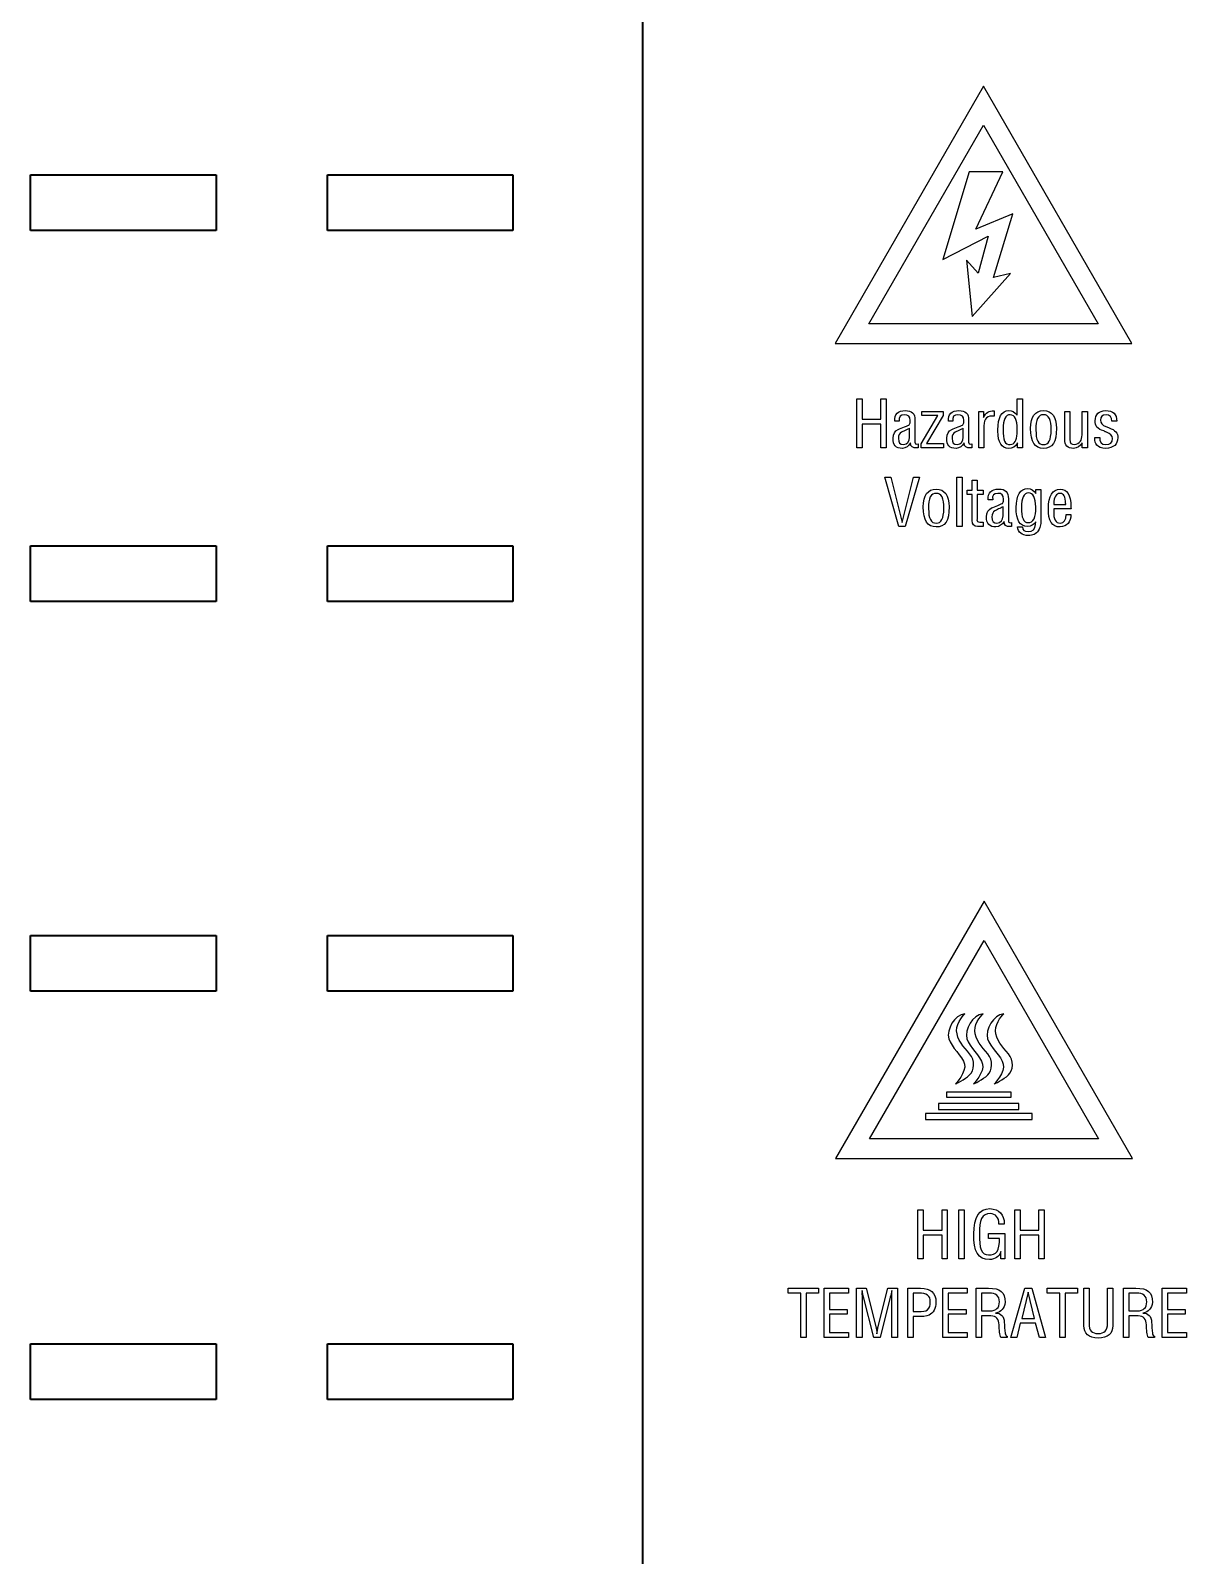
# Model space of a CAD drawing. Extents: x -45 to 645, y -160 to 467.
# Drawn here: x 328.63 to 359.78, y 100.36 to 141.45 of the extents above; entities that cross this region are included whole.
import ezdxf

# ---------------------------------------------------------------- set-up
doc = ezdxf.new("R2010")
doc.units = 0
doc.layers.add('layer 1', color=7, linetype='Continuous')

msp = doc.modelspace()

# ---------------------------------------------------------------- linework, layer by layer
at = {"color": 7, "lineweight": 35}
msp.add_line((345.132, 81.262), (345.132, 209.862), dxfattribs=at)
msp.add_line((345.132, 81.262), (345.132, 209.862), dxfattribs=at)
msp.add_line((345.132, 81.262), (345.132, 209.862), dxfattribs=at)
msp.add_line((345.132, 81.262), (345.132, 209.862), dxfattribs=at)
at = {"color": 7, "lineweight": 35, "ltscale": 0.0375}
for p, q in [((328.632, 136.062), (328.632, 137.562)), ((328.632, 136.062), (328.632, 137.562)), ((328.632, 136.062), (328.632, 137.562)), ((328.632, 136.062), (328.632, 137.562)), ((333.632, 137.562), (333.632, 136.062)), ((333.632, 137.562), (333.632, 136.062)), ((333.632, 137.562), (333.632, 136.062)), ((333.632, 137.562), (333.632, 136.062)), ((336.632, 136.062), (336.632, 137.562)), ((336.632, 136.062), (336.632, 137.562)), ((336.632, 136.062), (336.632, 137.562)), ((336.632, 136.062), (336.632, 137.562)), ((341.632, 137.562), (341.632, 136.062)), ((341.632, 137.562), (341.632, 136.062)), ((341.632, 137.562), (341.632, 136.062)), ((341.632, 137.562), (341.632, 136.062)), ((328.632, 126.062), (328.632, 127.562)), ((328.632, 126.062), (328.632, 127.562)), ((328.632, 126.062), (328.632, 127.562)), ((328.632, 126.062), (328.632, 127.562)), ((333.632, 127.562), (333.632, 126.062)), ((333.632, 127.562), (333.632, 126.062)), ((333.632, 127.562), (333.632, 126.062)), ((333.632, 127.562), (333.632, 126.062)), ((336.632, 126.062), (336.632, 127.562)), ((336.632, 126.062), (336.632, 127.562)), ((336.632, 126.062), (336.632, 127.562)), ((336.632, 126.062), (336.632, 127.562)), ((341.632, 127.562), (341.632, 126.062)), ((341.632, 127.562), (341.632, 126.062)), ((341.632, 127.562), (341.632, 126.062)), ((341.632, 127.562), (341.632, 126.062)), ((328.632, 115.562), (328.632, 117.062)), ((328.632, 115.562), (328.632, 117.062)), ((328.632, 115.562), (328.632, 117.062)), ((328.632, 115.562), (328.632, 117.062)), ((333.632, 117.062), (333.632, 115.562)), ((333.632, 117.062), (333.632, 115.562)), ((333.632, 117.062), (333.632, 115.562)), ((333.632, 117.062), (333.632, 115.562)), ((336.632, 115.562), (336.632, 117.062)), ((336.632, 115.562), (336.632, 117.062)), ((336.632, 115.562), (336.632, 117.062)), ((336.632, 115.562), (336.632, 117.062)), ((341.632, 117.062), (341.632, 115.562)), ((341.632, 117.062), (341.632, 115.562)), ((341.632, 117.062), (341.632, 115.562)), ((341.632, 117.062), (341.632, 115.562)), ((328.632, 104.562), (328.632, 106.062)), ((328.632, 104.562), (328.632, 106.062)), ((328.632, 104.562), (328.632, 106.062)), ((328.632, 104.562), (328.632, 106.062)), ((333.632, 106.062), (333.632, 104.562)), ((333.632, 106.062), (333.632, 104.562)), ((333.632, 106.062), (333.632, 104.562)), ((333.632, 106.062), (333.632, 104.562)), ((336.632, 104.562), (336.632, 106.062)), ((336.632, 104.562), (336.632, 106.062)), ((336.632, 104.562), (336.632, 106.062)), ((336.632, 104.562), (336.632, 106.062)), ((341.632, 106.062), (341.632, 104.562)), ((341.632, 106.062), (341.632, 104.562)), ((341.632, 106.062), (341.632, 104.562)), ((341.632, 106.062), (341.632, 104.562))]:
    msp.add_line(p, q, dxfattribs=at)
at = {"color": 7, "lineweight": 35, "ltscale": 0.125}
for p, q in [((328.632, 137.562), (333.632, 137.562)), ((328.632, 137.562), (333.632, 137.562)), ((328.632, 137.562), (333.632, 137.562)), ((328.632, 137.562), (333.632, 137.562)), ((336.632, 137.562), (341.632, 137.562)), ((336.632, 137.562), (341.632, 137.562)), ((336.632, 137.562), (341.632, 137.562)), ((336.632, 137.562), (341.632, 137.562)), ((333.632, 136.062), (328.632, 136.062)), ((333.632, 136.062), (328.632, 136.062)), ((333.632, 136.062), (328.632, 136.062)), ((333.632, 136.062), (328.632, 136.062)), ((341.632, 136.062), (336.632, 136.062)), ((341.632, 136.062), (336.632, 136.062)), ((341.632, 136.062), (336.632, 136.062)), ((341.632, 136.062), (336.632, 136.062)), ((328.632, 127.562), (333.632, 127.562)), ((328.632, 127.562), (333.632, 127.562)), ((328.632, 127.562), (333.632, 127.562)), ((328.632, 127.562), (333.632, 127.562)), ((336.632, 127.562), (341.632, 127.562)), ((336.632, 127.562), (341.632, 127.562)), ((336.632, 127.562), (341.632, 127.562)), ((336.632, 127.562), (341.632, 127.562)), ((333.632, 126.062), (328.632, 126.062)), ((333.632, 126.062), (328.632, 126.062)), ((333.632, 126.062), (328.632, 126.062)), ((333.632, 126.062), (328.632, 126.062)), ((341.632, 126.062), (336.632, 126.062)), ((341.632, 126.062), (336.632, 126.062)), ((341.632, 126.062), (336.632, 126.062)), ((341.632, 126.062), (336.632, 126.062)), ((328.632, 117.062), (333.632, 117.062)), ((328.632, 117.062), (333.632, 117.062)), ((328.632, 117.062), (333.632, 117.062)), ((328.632, 117.062), (333.632, 117.062)), ((336.632, 117.062), (341.632, 117.062)), ((336.632, 117.062), (341.632, 117.062)), ((336.632, 117.062), (341.632, 117.062)), ((336.632, 117.062), (341.632, 117.062)), ((333.632, 115.562), (328.632, 115.562)), ((333.632, 115.562), (328.632, 115.562)), ((333.632, 115.562), (328.632, 115.562)), ((333.632, 115.562), (328.632, 115.562)), ((341.632, 115.562), (336.632, 115.562)), ((341.632, 115.562), (336.632, 115.562)), ((341.632, 115.562), (336.632, 115.562)), ((341.632, 115.562), (336.632, 115.562)), ((328.632, 106.062), (333.632, 106.062)), ((328.632, 106.062), (333.632, 106.062)), ((328.632, 106.062), (333.632, 106.062)), ((328.632, 106.062), (333.632, 106.062)), ((336.632, 106.062), (341.632, 106.062)), ((336.632, 106.062), (341.632, 106.062)), ((336.632, 106.062), (341.632, 106.062)), ((336.632, 106.062), (341.632, 106.062)), ((333.632, 104.562), (328.632, 104.562)), ((333.632, 104.562), (328.632, 104.562)), ((333.632, 104.562), (328.632, 104.562)), ((333.632, 104.562), (328.632, 104.562)), ((341.632, 104.562), (336.632, 104.562)), ((341.632, 104.562), (336.632, 104.562)), ((341.632, 104.562), (336.632, 104.562)), ((341.632, 104.562), (336.632, 104.562))]:
    msp.add_line(p, q, dxfattribs=at)
at = {"layer": 'layer 1', "color": 7, "lineweight": 9, "true_color": 0xffffff}
for points in [[(345.132, 81.262), (345.132, 124.129), (345.132, 188.429), (345.132, 209.862)], [(328.632, 137.562), (330.298, 137.562), (332.798, 137.562), (333.632, 137.562)], [(328.632, 136.062), (328.632, 136.562), (328.632, 137.312), (328.632, 137.562)], [(333.632, 137.562), (333.632, 137.062), (333.632, 136.312), (333.632, 136.062)], [(336.632, 137.562), (338.298, 137.562), (340.798, 137.562), (341.632, 137.562)], [(336.632, 136.062), (336.632, 136.562), (336.632, 137.312), (336.632, 137.562)], [(341.632, 137.562), (341.632, 137.062), (341.632, 136.312), (341.632, 136.062)], [(333.632, 136.062), (331.965, 136.062), (329.465, 136.062), (328.632, 136.062)], [(341.632, 136.062), (339.965, 136.062), (337.465, 136.062), (336.632, 136.062)], [(328.632, 127.562), (330.298, 127.562), (332.798, 127.562), (333.632, 127.562)], [(328.632, 126.062), (328.632, 126.562), (328.632, 127.312), (328.632, 127.562)], [(333.632, 127.562), (333.632, 127.062), (333.632, 126.312), (333.632, 126.062)], [(336.632, 127.562), (338.298, 127.562), (340.798, 127.562), (341.632, 127.562)], [(336.632, 126.062), (336.632, 126.562), (336.632, 127.312), (336.632, 127.562)], [(341.632, 127.562), (341.632, 127.062), (341.632, 126.312), (341.632, 126.062)], [(333.632, 126.062), (331.965, 126.062), (329.465, 126.062), (328.632, 126.062)], [(341.632, 126.062), (339.965, 126.062), (337.465, 126.062), (336.632, 126.062)], [(328.632, 117.062), (330.298, 117.062), (332.798, 117.062), (333.632, 117.062)], [(328.632, 115.562), (328.632, 116.062), (328.632, 116.812), (328.632, 117.062)], [(333.632, 117.062), (333.632, 116.562), (333.632, 115.812), (333.632, 115.562)], [(336.632, 117.062), (338.298, 117.062), (340.798, 117.062), (341.632, 117.062)], [(336.632, 115.562), (336.632, 116.062), (336.632, 116.812), (336.632, 117.062)], [(341.632, 117.062), (341.632, 116.562), (341.632, 115.812), (341.632, 115.562)], [(333.632, 115.562), (331.965, 115.562), (329.465, 115.562), (328.632, 115.562)], [(341.632, 115.562), (339.965, 115.562), (337.465, 115.562), (336.632, 115.562)], [(328.632, 106.062), (330.298, 106.062), (332.798, 106.062), (333.632, 106.062)], [(328.632, 104.562), (328.632, 105.062), (328.632, 105.812), (328.632, 106.062)], [(333.632, 106.062), (333.632, 105.562), (333.632, 104.812), (333.632, 104.562)], [(336.632, 106.062), (338.298, 106.062), (340.798, 106.062), (341.632, 106.062)], [(336.632, 104.562), (336.632, 105.062), (336.632, 105.812), (336.632, 106.062)], [(341.632, 106.062), (341.632, 105.562), (341.632, 104.812), (341.632, 104.562)], [(333.632, 104.562), (331.965, 104.562), (329.465, 104.562), (328.632, 104.562)], [(341.632, 104.562), (339.965, 104.562), (337.465, 104.562), (336.632, 104.562)]]:
    msp.add_open_spline(points, degree=3, dxfattribs=at)
at = {"layer": 'layer 1', "color": 7, "true_color": 0xffffff}
for points, knots in [([(358.31, 133.02), (358.31, 133.02), (350.31, 133.02), (350.31, 133.02), (350.31, 133.02), (354.31, 139.949), (354.31, 139.949), (354.31, 139.949), (358.31, 133.02), (358.31, 133.02)], [0, 0, 0, 0, 0.333333, 0.333333, 0.333333, 0.666667, 0.666667, 0.666667, 1, 1, 1, 1]), ([(354.31, 138.894), (354.31, 138.894), (351.222, 133.546), (351.222, 133.546), (351.222, 133.546), (357.398, 133.546), (357.398, 133.546), (357.398, 133.546), (354.31, 138.894), (354.31, 138.894)], [0, 0, 0, 0, 0.333333, 0.333333, 0.333333, 0.666667, 0.666667, 0.666667, 1, 1, 1, 1]), ([(353.922, 137.645), (353.922, 137.645), (354.833, 137.645), (354.833, 137.645), (354.833, 137.645), (354.102, 136.093), (354.102, 136.093), (354.102, 136.093), (355.103, 136.512), (355.103, 136.512), (355.103, 136.512), (354.58, 134.791), (354.58, 134.791), (354.58, 134.791), (355.035, 134.9), (355.035, 134.9), (355.035, 134.9), (354, 133.74), (354, 133.74), (354, 133.74), (353.849, 135.264), (353.849, 135.264), (353.849, 135.264), (354.164, 134.911), (354.164, 134.911), (354.164, 134.911), (354.434, 135.906), (354.434, 135.906), (354.434, 135.906), (353.213, 135.281), (353.213, 135.281), (353.213, 135.281), (353.922, 137.645), (353.922, 137.645)], [0, 0, 0, 0, 0.090909, 0.090909, 0.090909, 0.181818, 0.181818, 0.181818, 0.272727, 0.272727, 0.272727, 0.363636, 0.363636, 0.363636, 0.454545, 0.454545, 0.454545, 0.545455, 0.545455, 0.545455, 0.636364, 0.636364, 0.636364, 0.727273, 0.727273, 0.727273, 0.818182, 0.818182, 0.818182, 0.909091, 0.909091, 0.909091, 1, 1, 1, 1]), ([(351.037, 130.845), (351.037, 130.845), (351.541, 130.845), (351.541, 130.845), (351.541, 130.845), (351.541, 130.205), (351.541, 130.205), (351.541, 130.205), (351.685, 130.205), (351.685, 130.205), (351.685, 130.205), (351.685, 131.528), (351.685, 131.528), (351.685, 131.528), (351.541, 131.528), (351.541, 131.528), (351.541, 131.528), (351.541, 130.977), (351.541, 130.977), (351.541, 130.977), (351.037, 130.977), (351.037, 130.977), (351.037, 130.977), (351.037, 131.528), (351.037, 131.528), (351.037, 131.528), (350.894, 131.528), (350.894, 131.528), (350.894, 131.528), (350.894, 130.205), (350.894, 130.205), (350.894, 130.205), (351.037, 130.205), (351.037, 130.205), (351.037, 130.205), (351.037, 130.845), (351.037, 130.845)], [0, 0, 0, 0, 0.083333, 0.083333, 0.083333, 0.166667, 0.166667, 0.166667, 0.25, 0.25, 0.25, 0.333333, 0.333333, 0.333333, 0.416667, 0.416667, 0.416667, 0.5, 0.5, 0.5, 0.583333, 0.583333, 0.583333, 0.666667, 0.666667, 0.666667, 0.75, 0.75, 0.75, 0.833333, 0.833333, 0.833333, 0.916667, 0.916667, 0.916667, 1, 1, 1, 1]), ([(354.992, 131.21), (354.796, 131.198), (354.698, 131.025), (354.698, 130.693), (354.698, 130.685), (354.698, 130.67), (354.698, 130.653), (354.702, 130.344), (354.798, 130.191), (354.985, 130.191), (355.09, 130.187), (355.168, 130.235), (355.224, 130.335), (355.224, 130.335), (355.224, 130.205), (355.224, 130.205), (355.224, 130.205), (355.36, 130.205), (355.36, 130.205), (355.36, 130.205), (355.36, 131.528), (355.36, 131.528), (355.36, 131.528), (355.217, 131.528), (355.217, 131.528), (355.217, 131.528), (355.217, 131.087), (355.217, 131.087), (355.149, 131.17), (355.074, 131.21), (354.992, 131.21)], [0, 0, 0, 0, 0.1, 0.1, 0.1, 0.2, 0.2, 0.2, 0.3, 0.3, 0.3, 0.4, 0.4, 0.4, 0.5, 0.5, 0.5, 0.6, 0.6, 0.6, 0.7, 0.7, 0.7, 0.8, 0.8, 0.8, 0.9, 0.9, 0.9, 1, 1, 1, 1]), ([(352.49, 130.309), (352.467, 130.312), (352.458, 130.339), (352.462, 130.385), (352.462, 130.385), (352.462, 130.949), (352.462, 130.949), (352.467, 131.124), (352.38, 131.21), (352.203, 131.21), (352.002, 131.21), (351.906, 131.115), (351.917, 130.921), (351.917, 130.921), (352.039, 130.921), (352.039, 130.921), (352.022, 131.041), (352.067, 131.099), (352.175, 131.094), (352.285, 131.099), (352.338, 131.048), (352.332, 130.942), (352.332, 130.933), (352.332, 130.924), (352.332, 130.914), (352.332, 130.868), (352.324, 130.838), (352.304, 130.826), (352.301, 130.82), (352.259, 130.803), (352.182, 130.769), (352.114, 130.743), (352.056, 130.72), (352.011, 130.7), (351.92, 130.66), (351.875, 130.582), (351.875, 130.466), (351.866, 130.279), (351.95, 130.187), (352.128, 130.191), (352.219, 130.199), (352.289, 130.249), (352.346, 130.335), (352.341, 130.235), (352.399, 130.191), (352.516, 130.205), (352.526, 130.205), (352.537, 130.205), (352.551, 130.205), (352.551, 130.205), (352.551, 130.309), (352.551, 130.309), (352.514, 130.304), (352.493, 130.304), (352.49, 130.309)], [0, 0, 0, 0, 0.052632, 0.052632, 0.052632, 0.105263, 0.105263, 0.105263, 0.157895, 0.157895, 0.157895, 0.210526, 0.210526, 0.210526, 0.263158, 0.263158, 0.263158, 0.315789, 0.315789, 0.315789, 0.368421, 0.368421, 0.368421, 0.421053, 0.421053, 0.421053, 0.473684, 0.473684, 0.473684, 0.526316, 0.526316, 0.526316, 0.578947, 0.578947, 0.578947, 0.631579, 0.631579, 0.631579, 0.684211, 0.684211, 0.684211, 0.789474, 0.789474, 0.789474, 0.842105, 0.842105, 0.842105, 0.894737, 0.894737, 0.894737, 0.947368, 0.947368, 0.947368, 1, 1, 1, 1]), ([(353.232, 130.321), (353.232, 130.321), (352.774, 130.321), (352.774, 130.321), (352.774, 130.321), (353.225, 131.073), (353.225, 131.073), (353.225, 131.073), (353.225, 131.184), (353.225, 131.184), (353.225, 131.184), (352.652, 131.184), (352.652, 131.184), (352.652, 131.184), (352.652, 131.073), (352.652, 131.073), (352.652, 131.073), (353.082, 131.073), (353.082, 131.073), (353.082, 131.073), (352.631, 130.316), (352.631, 130.316), (352.631, 130.316), (352.631, 130.205), (352.631, 130.205), (352.631, 130.205), (353.232, 130.205), (353.232, 130.205), (353.232, 130.205), (353.232, 130.321), (353.232, 130.321)], [0, 0, 0, 0, 0.1, 0.1, 0.1, 0.2, 0.2, 0.2, 0.3, 0.3, 0.3, 0.4, 0.4, 0.4, 0.5, 0.5, 0.5, 0.6, 0.6, 0.6, 0.7, 0.7, 0.7, 0.8, 0.8, 0.8, 0.9, 0.9, 0.9, 1, 1, 1, 1]), ([(353.935, 130.309), (353.913, 130.312), (353.904, 130.339), (353.907, 130.385), (353.907, 130.385), (353.907, 130.949), (353.907, 130.949), (353.913, 131.124), (353.825, 131.21), (353.649, 131.21), (353.448, 131.21), (353.352, 131.115), (353.363, 130.921), (353.363, 130.921), (353.485, 130.921), (353.485, 130.921), (353.467, 131.041), (353.513, 131.099), (353.621, 131.094), (353.731, 131.099), (353.783, 131.048), (353.778, 130.942), (353.778, 130.933), (353.778, 130.924), (353.778, 130.914), (353.778, 130.868), (353.77, 130.838), (353.75, 130.826), (353.747, 130.82), (353.705, 130.803), (353.628, 130.769), (353.56, 130.743), (353.502, 130.72), (353.457, 130.7), (353.366, 130.66), (353.321, 130.582), (353.321, 130.466), (353.312, 130.279), (353.396, 130.187), (353.574, 130.191), (353.665, 130.199), (353.735, 130.249), (353.792, 130.335), (353.787, 130.235), (353.845, 130.191), (353.962, 130.205), (353.972, 130.205), (353.983, 130.205), (353.997, 130.205), (353.997, 130.205), (353.997, 130.309), (353.997, 130.309), (353.96, 130.304), (353.939, 130.304), (353.935, 130.309)], [0, 0, 0, 0, 0.052632, 0.052632, 0.052632, 0.105263, 0.105263, 0.105263, 0.157895, 0.157895, 0.157895, 0.210526, 0.210526, 0.210526, 0.263158, 0.263158, 0.263158, 0.315789, 0.315789, 0.315789, 0.368421, 0.368421, 0.368421, 0.421053, 0.421053, 0.421053, 0.473684, 0.473684, 0.473684, 0.526316, 0.526316, 0.526316, 0.578947, 0.578947, 0.578947, 0.631579, 0.631579, 0.631579, 0.684211, 0.684211, 0.684211, 0.789474, 0.789474, 0.789474, 0.842105, 0.842105, 0.842105, 0.894737, 0.894737, 0.894737, 0.947368, 0.947368, 0.947368, 1, 1, 1, 1]), ([(354.18, 131.184), (354.18, 131.184), (354.18, 130.205), (354.18, 130.205), (354.18, 130.205), (354.316, 130.205), (354.316, 130.205), (354.316, 130.205), (354.316, 130.797), (354.316, 130.797), (354.325, 130.995), (354.419, 131.081), (354.595, 131.058), (354.595, 131.058), (354.595, 131.198), (354.595, 131.198), (354.459, 131.21), (354.367, 131.154), (354.309, 131.025), (354.309, 131.025), (354.309, 131.184), (354.309, 131.184), (354.309, 131.184), (354.18, 131.184), (354.18, 131.184)], [0, 0, 0, 0, 0.111111, 0.111111, 0.111111, 0.222222, 0.222222, 0.222222, 0.333333, 0.333333, 0.333333, 0.444444, 0.444444, 0.444444, 0.555556, 0.555556, 0.555556, 0.777778, 0.777778, 0.777778, 0.888889, 0.888889, 0.888889, 1, 1, 1, 1]), ([(355.032, 130.295), (354.892, 130.281), (354.828, 130.416), (354.842, 130.7), (354.836, 130.967), (354.901, 131.099), (355.032, 131.094), (355.159, 131.094), (355.221, 130.965), (355.217, 130.707), (355.217, 130.707), (355.217, 130.591), (355.217, 130.591), (355.203, 130.397), (355.142, 130.298), (355.032, 130.295)], [0, 0, 0, 0, 0.2, 0.2, 0.2, 0.4, 0.4, 0.4, 0.6, 0.6, 0.6, 0.8, 0.8, 0.8, 1, 1, 1, 1]), ([(355.927, 131.21), (355.695, 131.207), (355.58, 131.046), (355.58, 130.729), (355.575, 130.365), (355.692, 130.187), (355.927, 130.191), (356.163, 130.182), (356.28, 130.362), (356.275, 130.729), (356.271, 131.046), (356.154, 131.207), (355.927, 131.21)], [0, 0, 0, 0, 0.25, 0.25, 0.25, 0.5, 0.5, 0.5, 0.75, 0.75, 0.75, 1, 1, 1, 1]), ([(355.927, 130.295), (355.786, 130.286), (355.718, 130.416), (355.723, 130.686), (355.714, 130.967), (355.783, 131.103), (355.927, 131.094), (356.069, 131.103), (356.137, 130.967), (356.132, 130.686), (356.132, 130.416), (356.064, 130.286), (355.927, 130.295)], [0, 0, 0, 0, 0.25, 0.25, 0.25, 0.5, 0.5, 0.5, 0.75, 0.75, 0.75, 1, 1, 1, 1]), ([(357.108, 130.205), (357.108, 130.205), (357.108, 131.184), (357.108, 131.184), (357.108, 131.184), (356.965, 131.184), (356.965, 131.184), (356.965, 131.184), (356.965, 130.556), (356.965, 130.556), (356.965, 130.478), (356.951, 130.42), (356.923, 130.385), (356.883, 130.325), (356.829, 130.295), (356.76, 130.295), (356.673, 130.289), (356.633, 130.333), (356.636, 130.425), (356.636, 130.425), (356.636, 131.184), (356.636, 131.184), (356.636, 131.184), (356.5, 131.184), (356.5, 131.184), (356.5, 131.184), (356.5, 130.432), (356.5, 130.432), (356.497, 130.272), (356.574, 130.191), (356.733, 130.191), (356.837, 130.196), (356.914, 130.244), (356.965, 130.335), (356.965, 130.335), (356.965, 130.205), (356.965, 130.205), (356.965, 130.205), (357.108, 130.205), (357.108, 130.205)], [0, 0, 0, 0, 0.076923, 0.076923, 0.076923, 0.153846, 0.153846, 0.153846, 0.230769, 0.230769, 0.230769, 0.307692, 0.307692, 0.307692, 0.384615, 0.384615, 0.384615, 0.461538, 0.461538, 0.461538, 0.538462, 0.538462, 0.538462, 0.615385, 0.615385, 0.615385, 0.692308, 0.692308, 0.692308, 0.769231, 0.769231, 0.769231, 0.846154, 0.846154, 0.846154, 0.923077, 0.923077, 0.923077, 1, 1, 1, 1]), ([(357.599, 131.21), (357.417, 131.201), (357.323, 131.11), (357.319, 130.935), (357.305, 130.797), (357.382, 130.706), (357.551, 130.66), (357.574, 130.646), (357.597, 130.633), (357.62, 130.625), (357.728, 130.588), (357.785, 130.533), (357.789, 130.46), (357.789, 130.344), (357.728, 130.289), (357.606, 130.295), (357.487, 130.289), (357.433, 130.355), (357.441, 130.487), (357.441, 130.487), (357.312, 130.487), (357.312, 130.487), (357.307, 130.484), (357.305, 130.476), (357.305, 130.466), (357.305, 130.388), (357.326, 130.326), (357.366, 130.281), (357.408, 130.226), (357.487, 130.196), (357.606, 130.191), (357.815, 130.199), (357.923, 130.296), (357.932, 130.48), (357.937, 130.6), (357.857, 130.686), (357.695, 130.743), (357.681, 130.746), (357.667, 130.753), (357.653, 130.762), (357.639, 130.767), (357.623, 130.773), (357.606, 130.776), (357.51, 130.819), (357.462, 130.875), (357.462, 130.949), (357.462, 131.046), (357.513, 131.094), (357.613, 131.094), (357.717, 131.094), (357.77, 131.036), (357.77, 130.921), (357.77, 130.921), (357.899, 130.921), (357.899, 130.921), (357.904, 131.11), (357.803, 131.207), (357.599, 131.21)], [0, 0, 0, 0, 0.052632, 0.052632, 0.052632, 0.105263, 0.105263, 0.105263, 0.157895, 0.157895, 0.157895, 0.210526, 0.210526, 0.210526, 0.263158, 0.263158, 0.263158, 0.315789, 0.315789, 0.315789, 0.368421, 0.368421, 0.368421, 0.421053, 0.421053, 0.421053, 0.473684, 0.473684, 0.473684, 0.526316, 0.526316, 0.526316, 0.578947, 0.578947, 0.578947, 0.631579, 0.631579, 0.631579, 0.684211, 0.684211, 0.684211, 0.736842, 0.736842, 0.736842, 0.789474, 0.789474, 0.789474, 0.842105, 0.842105, 0.842105, 0.894737, 0.894737, 0.894737, 0.947368, 0.947368, 0.947368, 1, 1, 1, 1]), ([(352.154, 130.295), (352.06, 130.289), (352.015, 130.344), (352.018, 130.46), (352.018, 130.542), (352.046, 130.598), (352.1, 130.625), (352.119, 130.633), (352.151, 130.651), (352.196, 130.674), (352.25, 130.697), (352.292, 130.716), (352.318, 130.736), (352.318, 130.736), (352.318, 130.494), (352.318, 130.494), (352.315, 130.371), (352.259, 130.304), (352.154, 130.295)], [0, 0, 0, 0, 0.166667, 0.166667, 0.166667, 0.333333, 0.333333, 0.333333, 0.5, 0.5, 0.5, 0.666667, 0.666667, 0.666667, 0.833333, 0.833333, 0.833333, 1, 1, 1, 1]), ([(353.6, 130.295), (353.506, 130.289), (353.46, 130.344), (353.464, 130.46), (353.464, 130.542), (353.492, 130.598), (353.546, 130.625), (353.565, 130.633), (353.597, 130.651), (353.642, 130.674), (353.696, 130.697), (353.738, 130.716), (353.764, 130.736), (353.764, 130.736), (353.764, 130.494), (353.764, 130.494), (353.761, 130.371), (353.705, 130.304), (353.6, 130.295)], [0, 0, 0, 0, 0.166667, 0.166667, 0.166667, 0.333333, 0.333333, 0.333333, 0.5, 0.5, 0.5, 0.666667, 0.666667, 0.666667, 0.833333, 0.833333, 0.833333, 1, 1, 1, 1]), ([(351.809, 129.411), (351.809, 129.411), (351.651, 129.411), (351.651, 129.411), (351.651, 129.411), (352.027, 128.088), (352.027, 128.088), (352.027, 128.088), (352.203, 128.088), (352.203, 128.088), (352.203, 128.088), (352.586, 129.411), (352.586, 129.411), (352.586, 129.411), (352.422, 129.411), (352.422, 129.411), (352.422, 129.411), (352.114, 128.192), (352.114, 128.192), (352.114, 128.192), (351.809, 129.411), (351.809, 129.411)], [0, 0, 0, 0, 0.142857, 0.142857, 0.142857, 0.285714, 0.285714, 0.285714, 0.428571, 0.428571, 0.428571, 0.571429, 0.571429, 0.571429, 0.714286, 0.714286, 0.714286, 0.857143, 0.857143, 0.857143, 1, 1, 1, 1]), ([(353.036, 129.094), (352.803, 129.09), (352.688, 128.929), (352.688, 128.612), (352.683, 128.249), (352.8, 128.07), (353.036, 128.074), (353.271, 128.065), (353.388, 128.245), (353.383, 128.612), (353.38, 128.929), (353.263, 129.09), (353.036, 129.094)], [0, 0, 0, 0, 0.25, 0.25, 0.25, 0.5, 0.5, 0.5, 0.75, 0.75, 0.75, 1, 1, 1, 1]), ([(353.738, 129.411), (353.738, 129.411), (353.594, 129.411), (353.594, 129.411), (353.594, 129.411), (353.594, 128.088), (353.594, 128.088), (353.594, 128.088), (353.738, 128.088), (353.738, 128.088), (353.738, 128.088), (353.738, 129.411), (353.738, 129.411)], [0, 0, 0, 0, 0.25, 0.25, 0.25, 0.5, 0.5, 0.5, 0.75, 0.75, 0.75, 1, 1, 1, 1]), ([(354.004, 129.335), (354.004, 129.335), (354.004, 129.067), (354.004, 129.067), (354.004, 129.067), (353.868, 129.067), (353.868, 129.067), (353.868, 129.067), (353.868, 128.949), (353.868, 128.949), (353.868, 128.949), (354.004, 128.949), (354.004, 128.949), (354.004, 128.949), (354.004, 128.247), (354.004, 128.247), (353.999, 128.141), (354.048, 128.088), (354.148, 128.088), (354.148, 128.088), (354.298, 128.088), (354.298, 128.088), (354.298, 128.088), (354.298, 128.205), (354.298, 128.205), (354.298, 128.205), (354.209, 128.205), (354.209, 128.205), (354.155, 128.201), (354.13, 128.222), (354.134, 128.268), (354.139, 128.272), (354.141, 128.277), (354.141, 128.28), (354.141, 128.28), (354.141, 128.949), (354.141, 128.949), (354.141, 128.949), (354.305, 128.949), (354.305, 128.949), (354.305, 128.949), (354.305, 129.067), (354.305, 129.067), (354.305, 129.067), (354.141, 129.067), (354.141, 129.067), (354.141, 129.067), (354.141, 129.335), (354.141, 129.335), (354.141, 129.335), (354.004, 129.335), (354.004, 129.335)], [0, 0, 0, 0, 0.058824, 0.058824, 0.058824, 0.117647, 0.117647, 0.117647, 0.176471, 0.176471, 0.176471, 0.235294, 0.235294, 0.235294, 0.294118, 0.294118, 0.294118, 0.352941, 0.352941, 0.352941, 0.411765, 0.411765, 0.411765, 0.470588, 0.470588, 0.470588, 0.529412, 0.529412, 0.529412, 0.588235, 0.588235, 0.588235, 0.647059, 0.647059, 0.647059, 0.705882, 0.705882, 0.705882, 0.764706, 0.764706, 0.764706, 0.823529, 0.823529, 0.823529, 0.882353, 0.882353, 0.882353, 0.941176, 0.941176, 0.941176, 1, 1, 1, 1]), ([(355.007, 128.192), (354.985, 128.196), (354.976, 128.222), (354.979, 128.268), (354.979, 128.268), (354.979, 128.833), (354.979, 128.833), (354.985, 129.007), (354.897, 129.094), (354.721, 129.094), (354.52, 129.094), (354.424, 128.998), (354.435, 128.804), (354.435, 128.804), (354.557, 128.804), (354.557, 128.804), (354.539, 128.924), (354.585, 128.982), (354.693, 128.977), (354.803, 128.982), (354.855, 128.931), (354.85, 128.825), (354.85, 128.817), (354.85, 128.808), (354.85, 128.797), (354.85, 128.751), (354.841, 128.721), (354.822, 128.709), (354.819, 128.704), (354.777, 128.686), (354.7, 128.653), (354.632, 128.626), (354.574, 128.603), (354.529, 128.584), (354.438, 128.543), (354.393, 128.466), (354.393, 128.349), (354.384, 128.162), (354.468, 128.07), (354.646, 128.074), (354.737, 128.083), (354.806, 128.132), (354.864, 128.219), (354.859, 128.118), (354.916, 128.074), (355.033, 128.088), (355.044, 128.088), (355.054, 128.088), (355.068, 128.088), (355.068, 128.088), (355.068, 128.192), (355.068, 128.192), (355.032, 128.187), (355.011, 128.187), (355.007, 128.192)], [0, 0, 0, 0, 0.052632, 0.052632, 0.052632, 0.105263, 0.105263, 0.105263, 0.157895, 0.157895, 0.157895, 0.210526, 0.210526, 0.210526, 0.263158, 0.263158, 0.263158, 0.315789, 0.315789, 0.315789, 0.368421, 0.368421, 0.368421, 0.421053, 0.421053, 0.421053, 0.473684, 0.473684, 0.473684, 0.526316, 0.526316, 0.526316, 0.578947, 0.578947, 0.578947, 0.631579, 0.631579, 0.631579, 0.684211, 0.684211, 0.684211, 0.789474, 0.789474, 0.789474, 0.842105, 0.842105, 0.842105, 0.894737, 0.894737, 0.894737, 0.947368, 0.947368, 0.947368, 1, 1, 1, 1]), ([(355.499, 129.108), (355.298, 129.104), (355.195, 128.933), (355.191, 128.598), (355.186, 128.254), (355.289, 128.083), (355.499, 128.088), (355.59, 128.088), (355.659, 128.129), (355.717, 128.212), (355.717, 128.189), (355.714, 128.164), (355.71, 128.136), (355.701, 128.012), (355.635, 127.951), (355.511, 127.951), (355.411, 127.945), (355.359, 127.988), (355.356, 128.074), (355.356, 128.074), (355.225, 128.074), (355.225, 128.074), (355.244, 127.922), (355.342, 127.845), (355.518, 127.839), (355.637, 127.839), (355.726, 127.883), (355.785, 127.972), (355.817, 128.035), (355.838, 128.088), (355.846, 128.129), (355.85, 128.148), (355.853, 128.178), (355.853, 128.219), (355.853, 128.219), (355.853, 129.081), (355.853, 129.081), (355.853, 129.081), (355.717, 129.081), (355.717, 129.081), (355.717, 129.081), (355.717, 128.97), (355.717, 128.97), (355.666, 129.056), (355.593, 129.104), (355.499, 129.108)], [0, 0, 0, 0, 0.0625, 0.0625, 0.0625, 0.125, 0.125, 0.125, 0.25, 0.25, 0.25, 0.3125, 0.3125, 0.3125, 0.375, 0.375, 0.375, 0.4375, 0.4375, 0.4375, 0.5, 0.5, 0.5, 0.5625, 0.5625, 0.5625, 0.625, 0.625, 0.625, 0.6875, 0.6875, 0.6875, 0.75, 0.75, 0.75, 0.8125, 0.8125, 0.8125, 0.875, 0.875, 0.875, 0.9375, 0.9375, 0.9375, 1, 1, 1, 1]), ([(356.379, 128.178), (356.251, 128.173), (356.192, 128.28), (356.201, 128.501), (356.201, 128.529), (356.201, 128.55), (356.201, 128.564), (356.201, 128.564), (356.672, 128.564), (356.672, 128.564), (356.667, 128.577), (356.665, 128.596), (356.665, 128.619), (356.66, 128.935), (356.562, 129.094), (356.372, 129.094), (356.166, 129.085), (356.063, 128.912), (356.057, 128.577), (356.052, 128.238), (356.157, 128.07), (356.372, 128.074), (356.562, 128.083), (356.66, 128.196), (356.665, 128.413), (356.665, 128.413), (356.534, 128.413), (356.534, 128.413), (356.534, 128.256), (356.482, 128.178), (356.379, 128.178)], [0, 0, 0, 0, 0.1, 0.1, 0.1, 0.2, 0.2, 0.2, 0.3, 0.3, 0.3, 0.4, 0.4, 0.4, 0.5, 0.5, 0.5, 0.6, 0.6, 0.6, 0.7, 0.7, 0.7, 0.8, 0.8, 0.8, 0.9, 0.9, 0.9, 1, 1, 1, 1]), ([(353.036, 128.178), (352.894, 128.169), (352.826, 128.3), (352.831, 128.57), (352.823, 128.85), (352.891, 128.986), (353.036, 128.977), (353.177, 128.986), (353.245, 128.85), (353.24, 128.57), (353.24, 128.3), (353.172, 128.169), (353.036, 128.178)], [0, 0, 0, 0, 0.25, 0.25, 0.25, 0.5, 0.5, 0.5, 0.75, 0.75, 0.75, 1, 1, 1, 1]), ([(354.672, 128.178), (354.578, 128.173), (354.532, 128.227), (354.536, 128.344), (354.536, 128.425), (354.564, 128.481), (354.618, 128.508), (354.637, 128.517), (354.669, 128.534), (354.714, 128.557), (354.768, 128.58), (354.81, 128.6), (354.836, 128.619), (354.836, 128.619), (354.836, 128.377), (354.836, 128.377), (354.833, 128.254), (354.777, 128.187), (354.672, 128.178)], [0, 0, 0, 0, 0.166667, 0.166667, 0.166667, 0.333333, 0.333333, 0.333333, 0.5, 0.5, 0.5, 0.666667, 0.666667, 0.666667, 0.833333, 0.833333, 0.833333, 1, 1, 1, 1]), ([(355.717, 128.612), (355.726, 128.326), (355.658, 128.187), (355.511, 128.192), (355.389, 128.187), (355.329, 128.321), (355.335, 128.591), (355.329, 128.854), (355.394, 128.986), (355.525, 128.991), (355.649, 128.986), (355.712, 128.861), (355.717, 128.612)], [0, 0, 0, 0, 0.25, 0.25, 0.25, 0.5, 0.5, 0.5, 0.75, 0.75, 0.75, 1, 1, 1, 1]), ([(356.201, 128.681), (356.201, 128.681), (356.201, 128.695), (356.201, 128.695), (356.209, 128.884), (356.267, 128.977), (356.372, 128.977), (356.471, 128.977), (356.522, 128.887), (356.522, 128.709), (356.522, 128.698), (356.524, 128.69), (356.529, 128.681), (356.529, 128.681), (356.201, 128.681), (356.201, 128.681)], [0, 0, 0, 0, 0.2, 0.2, 0.2, 0.4, 0.4, 0.4, 0.6, 0.6, 0.6, 0.8, 0.8, 0.8, 1, 1, 1, 1]), ([(358.324, 111.061), (358.324, 111.061), (350.324, 111.061), (350.324, 111.061), (350.324, 111.061), (354.324, 117.989), (354.324, 117.989), (354.324, 117.989), (358.324, 111.061), (358.324, 111.061)], [0, 0, 0, 0, 0.333333, 0.333333, 0.333333, 0.666667, 0.666667, 0.666667, 1, 1, 1, 1]), ([(354.324, 116.934), (354.324, 116.934), (351.235, 111.586), (351.235, 111.586), (351.235, 111.586), (357.412, 111.586), (357.412, 111.586), (357.412, 111.586), (354.324, 116.934), (354.324, 116.934)], [0, 0, 0, 0, 0.333333, 0.333333, 0.333333, 0.666667, 0.666667, 0.666667, 1, 1, 1, 1]), ([(353.811, 114.955), (353.811, 114.955), (353.58, 114.737), (353.586, 114.5), (353.592, 114.264), (353.777, 114.056), (353.934, 113.879), (354.096, 113.703), (354.058, 113.428), (353.934, 113.308), (353.809, 113.184), (353.552, 113.064), (353.552, 113.064), (353.552, 113.064), (353.853, 113.382), (353.798, 113.601), (353.743, 113.819), (353.442, 114.052), (353.374, 114.285), (353.307, 114.514), (353.524, 114.938), (353.811, 114.955)], [0, 0, 0, 0, 0.142857, 0.142857, 0.142857, 0.285714, 0.285714, 0.285714, 0.428571, 0.428571, 0.428571, 0.571429, 0.571429, 0.571429, 0.714286, 0.714286, 0.714286, 0.857143, 0.857143, 0.857143, 1, 1, 1, 1]), ([(354.299, 114.955), (354.299, 114.955), (354.068, 114.737), (354.073, 114.5), (354.079, 114.264), (354.264, 114.056), (354.422, 113.879), (354.584, 113.703), (354.546, 113.428), (354.422, 113.308), (354.296, 113.184), (354.04, 113.064), (354.04, 113.064), (354.04, 113.064), (354.34, 113.382), (354.285, 113.601), (354.231, 113.819), (353.929, 114.052), (353.862, 114.285), (353.794, 114.514), (354.012, 114.938), (354.299, 114.955)], [0, 0, 0, 0, 0.142857, 0.142857, 0.142857, 0.285714, 0.285714, 0.285714, 0.428571, 0.428571, 0.428571, 0.571429, 0.571429, 0.571429, 0.714286, 0.714286, 0.714286, 0.857143, 0.857143, 0.857143, 1, 1, 1, 1]), ([(354.857, 114.955), (354.857, 114.955), (354.627, 114.737), (354.632, 114.5), (354.638, 114.264), (354.823, 114.056), (354.981, 113.879), (355.142, 113.703), (355.105, 113.428), (354.981, 113.308), (354.855, 113.184), (354.598, 113.064), (354.598, 113.064), (354.598, 113.064), (354.899, 113.382), (354.844, 113.601), (354.79, 113.819), (354.488, 114.052), (354.421, 114.285), (354.353, 114.514), (354.57, 114.938), (354.857, 114.955)], [0, 0, 0, 0, 0.142857, 0.142857, 0.142857, 0.285714, 0.285714, 0.285714, 0.428571, 0.428571, 0.428571, 0.571429, 0.571429, 0.571429, 0.714286, 0.714286, 0.714286, 0.857143, 0.857143, 0.857143, 1, 1, 1, 1]), ([(355.054, 112.712), (355.054, 112.712), (353.316, 112.712), (353.316, 112.712), (353.316, 112.712), (353.316, 112.842), (353.316, 112.842), (353.316, 112.842), (355.054, 112.842), (355.054, 112.842), (355.054, 112.842), (355.054, 112.712), (355.054, 112.712)], [0, 0, 0, 0, 0.25, 0.25, 0.25, 0.5, 0.5, 0.5, 0.75, 0.75, 0.75, 1, 1, 1, 1]), ([(355.617, 112.105), (355.617, 112.105), (352.748, 112.105), (352.748, 112.105), (352.748, 112.105), (352.748, 112.271), (352.748, 112.271), (352.748, 112.271), (355.617, 112.271), (355.617, 112.271), (355.617, 112.271), (355.617, 112.105), (355.617, 112.105)], [0, 0, 0, 0, 0.25, 0.25, 0.25, 0.5, 0.5, 0.5, 0.75, 0.75, 0.75, 1, 1, 1, 1]), ([(355.262, 112.38), (355.262, 112.38), (353.097, 112.38), (353.097, 112.38), (353.097, 112.38), (353.097, 112.542), (353.097, 112.542), (353.097, 112.542), (355.262, 112.542), (355.262, 112.542), (355.262, 112.542), (355.262, 112.38), (355.262, 112.38)], [0, 0, 0, 0, 0.25, 0.25, 0.25, 0.5, 0.5, 0.5, 0.75, 0.75, 0.75, 1, 1, 1, 1]), ([(354.447, 109.037), (354.447, 109.037), (354.447, 108.9), (354.447, 108.9), (354.447, 108.9), (354.74, 108.9), (354.74, 108.9), (354.749, 108.588), (354.651, 108.44), (354.447, 108.459), (354.265, 108.454), (354.183, 108.642), (354.203, 109.023), (354.183, 109.396), (354.279, 109.579), (354.489, 109.574), (354.643, 109.565), (354.723, 109.471), (354.726, 109.291), (354.726, 109.291), (354.87, 109.291), (354.87, 109.291), (354.866, 109.554), (354.737, 109.692), (354.482, 109.706), (354.19, 109.706), (354.047, 109.478), (354.052, 109.023), (354.033, 108.56), (354.173, 108.33), (354.468, 108.334), (354.627, 108.339), (354.726, 108.41), (354.775, 108.547), (354.775, 108.547), (354.775, 108.355), (354.775, 108.355), (354.775, 108.355), (354.884, 108.355), (354.884, 108.355), (354.884, 108.355), (354.884, 109.037), (354.884, 109.037), (354.884, 109.037), (354.447, 109.037), (354.447, 109.037)], [0, 0, 0, 0, 0.0625, 0.0625, 0.0625, 0.125, 0.125, 0.125, 0.1875, 0.1875, 0.1875, 0.25, 0.25, 0.25, 0.3125, 0.3125, 0.3125, 0.375, 0.375, 0.375, 0.4375, 0.4375, 0.4375, 0.5, 0.5, 0.5, 0.5625, 0.5625, 0.5625, 0.625, 0.625, 0.625, 0.75, 0.75, 0.75, 0.8125, 0.8125, 0.8125, 0.875, 0.875, 0.875, 0.9375, 0.9375, 0.9375, 1, 1, 1, 1]), ([(352.687, 108.995), (352.687, 108.995), (353.192, 108.995), (353.192, 108.995), (353.192, 108.995), (353.192, 108.355), (353.192, 108.355), (353.192, 108.355), (353.335, 108.355), (353.335, 108.355), (353.335, 108.355), (353.335, 109.678), (353.335, 109.678), (353.335, 109.678), (353.192, 109.678), (353.192, 109.678), (353.192, 109.678), (353.192, 109.127), (353.192, 109.127), (353.192, 109.127), (352.687, 109.127), (352.687, 109.127), (352.687, 109.127), (352.687, 109.678), (352.687, 109.678), (352.687, 109.678), (352.544, 109.678), (352.544, 109.678), (352.544, 109.678), (352.544, 108.355), (352.544, 108.355), (352.544, 108.355), (352.687, 108.355), (352.687, 108.355), (352.687, 108.355), (352.687, 108.995), (352.687, 108.995)], [0, 0, 0, 0, 0.083333, 0.083333, 0.083333, 0.166667, 0.166667, 0.166667, 0.25, 0.25, 0.25, 0.333333, 0.333333, 0.333333, 0.416667, 0.416667, 0.416667, 0.5, 0.5, 0.5, 0.583333, 0.583333, 0.583333, 0.666667, 0.666667, 0.666667, 0.75, 0.75, 0.75, 0.833333, 0.833333, 0.833333, 0.916667, 0.916667, 0.916667, 1, 1, 1, 1]), ([(353.786, 109.678), (353.786, 109.678), (353.643, 109.678), (353.643, 109.678), (353.643, 109.678), (353.643, 108.355), (353.643, 108.355), (353.643, 108.355), (353.786, 108.355), (353.786, 108.355), (353.786, 108.355), (353.786, 109.678), (353.786, 109.678)], [0, 0, 0, 0, 0.25, 0.25, 0.25, 0.5, 0.5, 0.5, 0.75, 0.75, 0.75, 1, 1, 1, 1]), ([(355.3, 108.995), (355.3, 108.995), (355.804, 108.995), (355.804, 108.995), (355.804, 108.995), (355.804, 108.355), (355.804, 108.355), (355.804, 108.355), (355.948, 108.355), (355.948, 108.355), (355.948, 108.355), (355.948, 109.678), (355.948, 109.678), (355.948, 109.678), (355.804, 109.678), (355.804, 109.678), (355.804, 109.678), (355.804, 109.127), (355.804, 109.127), (355.804, 109.127), (355.3, 109.127), (355.3, 109.127), (355.3, 109.127), (355.3, 109.678), (355.3, 109.678), (355.3, 109.678), (355.157, 109.678), (355.157, 109.678), (355.157, 109.678), (355.157, 108.355), (355.157, 108.355), (355.157, 108.355), (355.3, 108.355), (355.3, 108.355), (355.3, 108.355), (355.3, 108.995), (355.3, 108.995)], [0, 0, 0, 0, 0.083333, 0.083333, 0.083333, 0.166667, 0.166667, 0.166667, 0.25, 0.25, 0.25, 0.333333, 0.333333, 0.333333, 0.416667, 0.416667, 0.416667, 0.5, 0.5, 0.5, 0.583333, 0.583333, 0.583333, 0.666667, 0.666667, 0.666667, 0.75, 0.75, 0.75, 0.833333, 0.833333, 0.833333, 0.916667, 0.916667, 0.916667, 1, 1, 1, 1]), ([(349.384, 107.431), (349.384, 107.431), (349.384, 106.238), (349.384, 106.238), (349.384, 106.238), (349.528, 106.238), (349.528, 106.238), (349.528, 106.238), (349.528, 107.431), (349.528, 107.431), (349.528, 107.431), (349.861, 107.431), (349.861, 107.431), (349.861, 107.431), (349.861, 107.561), (349.861, 107.561), (349.861, 107.561), (349.044, 107.561), (349.044, 107.561), (349.044, 107.561), (349.044, 107.431), (349.044, 107.431), (349.044, 107.431), (349.384, 107.431), (349.384, 107.431)], [0, 0, 0, 0, 0.125, 0.125, 0.125, 0.25, 0.25, 0.25, 0.375, 0.375, 0.375, 0.5, 0.5, 0.5, 0.625, 0.625, 0.625, 0.75, 0.75, 0.75, 0.875, 0.875, 0.875, 1, 1, 1, 1]), ([(350.673, 106.369), (350.673, 106.369), (350.162, 106.369), (350.162, 106.369), (350.162, 106.369), (350.162, 106.859), (350.162, 106.859), (350.162, 106.859), (350.64, 106.859), (350.64, 106.859), (350.64, 106.859), (350.64, 106.99), (350.64, 106.99), (350.64, 106.99), (350.162, 106.99), (350.162, 106.99), (350.162, 106.99), (350.162, 107.431), (350.162, 107.431), (350.162, 107.431), (350.673, 107.431), (350.673, 107.431), (350.673, 107.431), (350.673, 107.561), (350.673, 107.561), (350.673, 107.561), (350.018, 107.561), (350.018, 107.561), (350.018, 107.561), (350.018, 106.238), (350.018, 106.238), (350.018, 106.238), (350.673, 106.238), (350.673, 106.238), (350.673, 106.238), (350.673, 106.369), (350.673, 106.369)], [0, 0, 0, 0, 0.083333, 0.083333, 0.083333, 0.166667, 0.166667, 0.166667, 0.25, 0.25, 0.25, 0.333333, 0.333333, 0.333333, 0.416667, 0.416667, 0.416667, 0.5, 0.5, 0.5, 0.583333, 0.583333, 0.583333, 0.666667, 0.666667, 0.666667, 0.75, 0.75, 0.75, 0.833333, 0.833333, 0.833333, 0.916667, 0.916667, 0.916667, 1, 1, 1, 1]), ([(351.452, 106.423), (351.442, 106.383), (351.438, 106.353), (351.438, 106.335), (351.429, 106.418), (351.419, 106.482), (351.41, 106.527), (351.41, 106.527), (351.152, 107.561), (351.152, 107.561), (351.152, 107.561), (350.891, 107.561), (350.891, 107.561), (350.891, 107.561), (350.891, 106.238), (350.891, 106.238), (350.891, 106.238), (351.042, 106.238), (351.042, 106.238), (351.042, 106.238), (351.042, 107.327), (351.042, 107.327), (351.042, 107.341), (351.04, 107.365), (351.035, 107.402), (351.035, 107.445), (351.035, 107.476), (351.042, 107.499), (351.042, 107.471), (351.047, 107.439), (351.056, 107.402), (351.064, 107.371), (351.071, 107.348), (351.077, 107.334), (351.077, 107.334), (351.356, 106.238), (351.356, 106.238), (351.356, 106.238), (351.527, 106.238), (351.527, 106.238), (351.527, 106.238), (351.799, 107.319), (351.799, 107.319), (351.813, 107.38), (351.826, 107.439), (351.84, 107.499), (351.84, 107.468), (351.84, 107.425), (351.84, 107.376), (351.84, 107.357), (351.84, 107.341), (351.84, 107.327), (351.84, 107.327), (351.84, 106.238), (351.84, 106.238), (351.84, 106.238), (351.99, 106.238), (351.99, 106.238), (351.99, 106.238), (351.99, 107.561), (351.99, 107.561), (351.99, 107.561), (351.731, 107.561), (351.731, 107.561), (351.731, 107.561), (351.471, 106.528), (351.471, 106.528), (351.462, 106.491), (351.455, 106.457), (351.452, 106.423)], [0, 0, 0, 0, 0.041667, 0.041667, 0.041667, 0.083333, 0.083333, 0.083333, 0.125, 0.125, 0.125, 0.166667, 0.166667, 0.166667, 0.208333, 0.208333, 0.208333, 0.25, 0.25, 0.25, 0.291667, 0.291667, 0.291667, 0.333333, 0.333333, 0.333333, 0.416667, 0.416667, 0.416667, 0.458333, 0.458333, 0.458333, 0.5, 0.5, 0.5, 0.541667, 0.541667, 0.541667, 0.583333, 0.583333, 0.583333, 0.625, 0.625, 0.625, 0.666667, 0.666667, 0.666667, 0.708333, 0.708333, 0.708333, 0.75, 0.75, 0.75, 0.791667, 0.791667, 0.791667, 0.833333, 0.833333, 0.833333, 0.875, 0.875, 0.875, 0.916667, 0.916667, 0.916667, 0.958333, 0.958333, 0.958333, 1, 1, 1, 1]), ([(352.413, 106.796), (352.413, 106.796), (352.502, 106.796), (352.502, 106.796), (352.661, 106.792), (352.774, 106.806), (352.843, 106.838), (352.961, 106.898), (353.022, 107.014), (353.028, 107.189), (353.028, 107.312), (352.991, 107.408), (352.918, 107.471), (352.855, 107.531), (352.752, 107.561), (352.61, 107.561), (352.61, 107.561), (352.27, 107.561), (352.27, 107.561), (352.27, 107.561), (352.27, 106.238), (352.27, 106.238), (352.27, 106.238), (352.413, 106.238), (352.413, 106.238), (352.413, 106.238), (352.413, 106.796), (352.413, 106.796)], [0, 0, 0, 0, 0.111111, 0.111111, 0.111111, 0.222222, 0.222222, 0.222222, 0.333333, 0.333333, 0.333333, 0.444444, 0.444444, 0.444444, 0.555556, 0.555556, 0.555556, 0.666667, 0.666667, 0.666667, 0.777778, 0.777778, 0.777778, 0.888889, 0.888889, 0.888889, 1, 1, 1, 1]), ([(352.563, 107.431), (352.776, 107.439), (352.881, 107.358), (352.877, 107.189), (352.886, 107), (352.78, 106.916), (352.556, 106.935), (352.556, 106.935), (352.413, 106.935), (352.413, 106.935), (352.413, 106.935), (352.413, 107.431), (352.413, 107.431), (352.413, 107.431), (352.563, 107.431), (352.563, 107.431)], [0, 0, 0, 0, 0.2, 0.2, 0.2, 0.4, 0.4, 0.4, 0.6, 0.6, 0.6, 0.8, 0.8, 0.8, 1, 1, 1, 1]), ([(353.872, 106.369), (353.872, 106.369), (353.361, 106.369), (353.361, 106.369), (353.361, 106.369), (353.361, 106.859), (353.361, 106.859), (353.361, 106.859), (353.839, 106.859), (353.839, 106.859), (353.839, 106.859), (353.839, 106.99), (353.839, 106.99), (353.839, 106.99), (353.361, 106.99), (353.361, 106.99), (353.361, 106.99), (353.361, 107.431), (353.361, 107.431), (353.361, 107.431), (353.872, 107.431), (353.872, 107.431), (353.872, 107.431), (353.872, 107.561), (353.872, 107.561), (353.872, 107.561), (353.218, 107.561), (353.218, 107.561), (353.218, 107.561), (353.218, 106.238), (353.218, 106.238), (353.218, 106.238), (353.872, 106.238), (353.872, 106.238), (353.872, 106.238), (353.872, 106.369), (353.872, 106.369)], [0, 0, 0, 0, 0.083333, 0.083333, 0.083333, 0.166667, 0.166667, 0.166667, 0.25, 0.25, 0.25, 0.333333, 0.333333, 0.333333, 0.416667, 0.416667, 0.416667, 0.5, 0.5, 0.5, 0.583333, 0.583333, 0.583333, 0.666667, 0.666667, 0.666667, 0.75, 0.75, 0.75, 0.833333, 0.833333, 0.833333, 0.916667, 0.916667, 0.916667, 1, 1, 1, 1]), ([(354.508, 106.817), (354.653, 106.813), (354.728, 106.732), (354.732, 106.575), (354.732, 106.512), (354.737, 106.445), (354.745, 106.376), (354.754, 106.316), (354.766, 106.27), (354.78, 106.238), (354.78, 106.238), (354.95, 106.238), (354.95, 106.238), (354.95, 106.238), (354.95, 106.266), (354.95, 106.266), (354.927, 106.261), (354.91, 106.284), (354.896, 106.335), (354.896, 106.339), (354.896, 106.344), (354.896, 106.349), (354.882, 106.45), (354.873, 106.549), (354.869, 106.644), (354.859, 106.81), (354.782, 106.893), (354.637, 106.893), (354.791, 106.924), (354.875, 107.021), (354.889, 107.182), (354.903, 107.445), (354.754, 107.57), (354.445, 107.561), (354.445, 107.561), (354.112, 107.561), (354.112, 107.561), (354.112, 107.561), (354.112, 106.238), (354.112, 106.238), (354.112, 106.238), (354.255, 106.238), (354.255, 106.238), (354.255, 106.238), (354.255, 106.817), (354.255, 106.817), (354.255, 106.817), (354.508, 106.817), (354.508, 106.817)], [0, 0, 0, 0, 0.0625, 0.0625, 0.0625, 0.125, 0.125, 0.125, 0.1875, 0.1875, 0.1875, 0.25, 0.25, 0.25, 0.3125, 0.3125, 0.3125, 0.375, 0.375, 0.375, 0.4375, 0.4375, 0.4375, 0.5, 0.5, 0.5, 0.5625, 0.5625, 0.5625, 0.625, 0.625, 0.625, 0.6875, 0.6875, 0.6875, 0.75, 0.75, 0.75, 0.8125, 0.8125, 0.8125, 0.875, 0.875, 0.875, 0.9375, 0.9375, 0.9375, 1, 1, 1, 1]), ([(354.459, 107.431), (354.641, 107.434), (354.735, 107.357), (354.738, 107.196), (354.735, 107.03), (354.651, 106.951), (354.487, 106.954), (354.487, 106.954), (354.255, 106.954), (354.255, 106.954), (354.255, 106.954), (354.255, 107.431), (354.255, 107.431), (354.255, 107.431), (354.459, 107.431), (354.459, 107.431)], [0, 0, 0, 0, 0.2, 0.2, 0.2, 0.4, 0.4, 0.4, 0.6, 0.6, 0.6, 0.8, 0.8, 0.8, 1, 1, 1, 1]), ([(355.204, 106.238), (355.204, 106.238), (355.298, 106.618), (355.298, 106.618), (355.298, 106.618), (355.715, 106.618), (355.715, 106.618), (355.715, 106.618), (355.816, 106.238), (355.816, 106.238), (355.816, 106.238), (355.981, 106.238), (355.981, 106.238), (355.981, 106.238), (355.612, 107.561), (355.612, 107.561), (355.612, 107.561), (355.422, 107.561), (355.422, 107.561), (355.422, 107.561), (355.046, 106.238), (355.046, 106.238), (355.046, 106.238), (355.204, 106.238), (355.204, 106.238)], [0, 0, 0, 0, 0.125, 0.125, 0.125, 0.25, 0.25, 0.25, 0.375, 0.375, 0.375, 0.5, 0.5, 0.5, 0.625, 0.625, 0.625, 0.75, 0.75, 0.75, 0.875, 0.875, 0.875, 1, 1, 1, 1]), ([(355.34, 106.748), (355.34, 106.748), (355.509, 107.457), (355.509, 107.457), (355.509, 107.457), (355.68, 106.748), (355.68, 106.748), (355.68, 106.748), (355.34, 106.748), (355.34, 106.748)], [0, 0, 0, 0, 0.333333, 0.333333, 0.333333, 0.666667, 0.666667, 0.666667, 1, 1, 1, 1]), ([(356.363, 107.431), (356.363, 107.431), (356.363, 106.238), (356.363, 106.238), (356.363, 106.238), (356.506, 106.238), (356.506, 106.238), (356.506, 106.238), (356.506, 107.431), (356.506, 107.431), (356.506, 107.431), (356.839, 107.431), (356.839, 107.431), (356.839, 107.431), (356.839, 107.561), (356.839, 107.561), (356.839, 107.561), (356.022, 107.561), (356.022, 107.561), (356.022, 107.561), (356.022, 107.431), (356.022, 107.431), (356.022, 107.431), (356.363, 107.431), (356.363, 107.431)], [0, 0, 0, 0, 0.125, 0.125, 0.125, 0.25, 0.25, 0.25, 0.375, 0.375, 0.375, 0.5, 0.5, 0.5, 0.625, 0.625, 0.625, 0.75, 0.75, 0.75, 0.875, 0.875, 0.875, 1, 1, 1, 1]), ([(357.4, 106.217), (357.658, 106.222), (357.791, 106.335), (357.794, 106.556), (357.794, 106.556), (357.795, 107.561), (357.795, 107.561), (357.795, 107.561), (357.651, 107.561), (357.651, 107.561), (357.651, 107.561), (357.651, 106.61), (357.651, 106.61), (357.651, 106.427), (357.567, 106.337), (357.4, 106.342), (357.227, 106.337), (357.145, 106.427), (357.154, 106.61), (357.154, 106.61), (357.154, 107.561), (357.154, 107.561), (357.154, 107.561), (357.01, 107.561), (357.01, 107.561), (357.01, 107.561), (357.01, 106.556), (357.01, 106.556), (357.016, 106.339), (357.145, 106.228), (357.4, 106.217)], [0, 0, 0, 0, 0.1, 0.1, 0.1, 0.2, 0.2, 0.2, 0.3, 0.3, 0.3, 0.4, 0.4, 0.4, 0.5, 0.5, 0.5, 0.6, 0.6, 0.6, 0.7, 0.7, 0.7, 0.8, 0.8, 0.8, 0.9, 0.9, 0.9, 1, 1, 1, 1]), ([(358.478, 106.817), (358.623, 106.813), (358.698, 106.732), (358.701, 106.575), (358.701, 106.512), (358.707, 106.445), (358.715, 106.376), (358.724, 106.316), (358.736, 106.27), (358.75, 106.238), (358.75, 106.238), (358.92, 106.238), (358.92, 106.238), (358.92, 106.238), (358.92, 106.266), (358.92, 106.266), (358.897, 106.261), (358.879, 106.284), (358.865, 106.335), (358.866, 106.339), (358.865, 106.344), (358.865, 106.349), (358.852, 106.45), (358.843, 106.549), (358.839, 106.644), (358.829, 106.81), (358.752, 106.893), (358.607, 106.893), (358.761, 106.924), (358.845, 107.021), (358.859, 107.182), (358.872, 107.445), (358.724, 107.57), (358.415, 107.561), (358.415, 107.561), (358.082, 107.561), (358.082, 107.561), (358.082, 107.561), (358.082, 106.238), (358.082, 106.238), (358.082, 106.238), (358.225, 106.238), (358.225, 106.238), (358.225, 106.238), (358.225, 106.817), (358.225, 106.817), (358.225, 106.817), (358.478, 106.817), (358.478, 106.817)], [0, 0, 0, 0, 0.0625, 0.0625, 0.0625, 0.125, 0.125, 0.125, 0.1875, 0.1875, 0.1875, 0.25, 0.25, 0.25, 0.3125, 0.3125, 0.3125, 0.375, 0.375, 0.375, 0.4375, 0.4375, 0.4375, 0.5, 0.5, 0.5, 0.5625, 0.5625, 0.5625, 0.625, 0.625, 0.625, 0.6875, 0.6875, 0.6875, 0.75, 0.75, 0.75, 0.8125, 0.8125, 0.8125, 0.875, 0.875, 0.875, 0.9375, 0.9375, 0.9375, 1, 1, 1, 1]), ([(358.429, 107.431), (358.611, 107.434), (358.705, 107.357), (358.708, 107.196), (358.705, 107.03), (358.621, 106.951), (358.457, 106.954), (358.457, 106.954), (358.225, 106.954), (358.225, 106.954), (358.225, 106.954), (358.225, 107.431), (358.225, 107.431), (358.225, 107.431), (358.429, 107.431), (358.429, 107.431)], [0, 0, 0, 0, 0.2, 0.2, 0.2, 0.4, 0.4, 0.4, 0.6, 0.6, 0.6, 0.8, 0.8, 0.8, 1, 1, 1, 1]), ([(359.779, 106.369), (359.779, 106.369), (359.268, 106.369), (359.268, 106.369), (359.268, 106.369), (359.268, 106.859), (359.268, 106.859), (359.268, 106.859), (359.746, 106.859), (359.746, 106.859), (359.746, 106.859), (359.746, 106.99), (359.746, 106.99), (359.746, 106.99), (359.268, 106.99), (359.268, 106.99), (359.268, 106.99), (359.268, 107.431), (359.268, 107.431), (359.268, 107.431), (359.779, 107.431), (359.779, 107.431), (359.779, 107.431), (359.779, 107.561), (359.779, 107.561), (359.779, 107.561), (359.125, 107.561), (359.125, 107.561), (359.125, 107.561), (359.125, 106.238), (359.125, 106.238), (359.125, 106.238), (359.779, 106.238), (359.779, 106.238), (359.779, 106.238), (359.779, 106.369), (359.779, 106.369)], [0, 0, 0, 0, 0.083333, 0.083333, 0.083333, 0.166667, 0.166667, 0.166667, 0.25, 0.25, 0.25, 0.333333, 0.333333, 0.333333, 0.416667, 0.416667, 0.416667, 0.5, 0.5, 0.5, 0.583333, 0.583333, 0.583333, 0.666667, 0.666667, 0.666667, 0.75, 0.75, 0.75, 0.833333, 0.833333, 0.833333, 0.916667, 0.916667, 0.916667, 1, 1, 1, 1])]:
    msp.add_open_spline(points, degree=3, knots=knots, dxfattribs=at)

doc.saveas('drawing.dxf')
